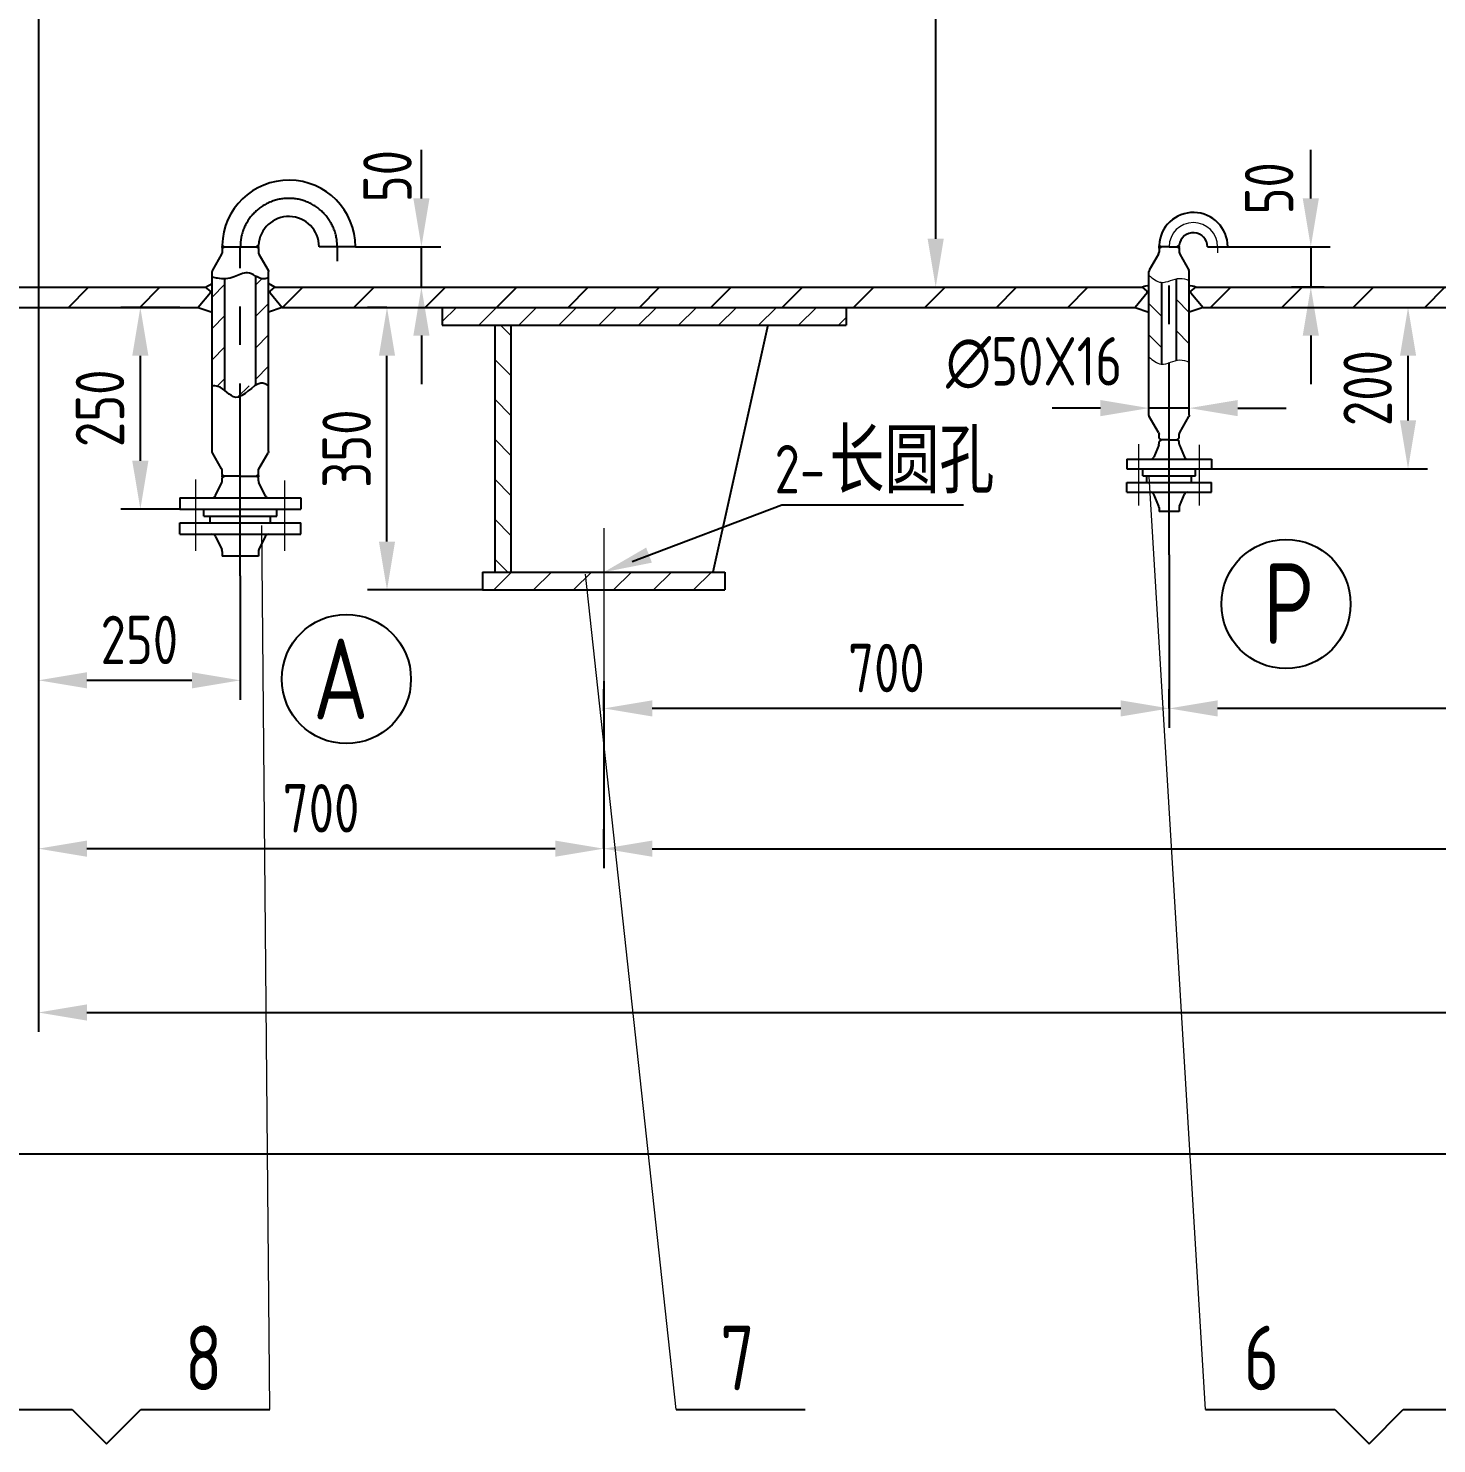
# Model space of a CAD drawing. Extents: x 10474 to 45536, y -10608 to 12499.
# Drawn here: x 25365 to 27109, y 5357 to 7110 of the extents above; entities that cross this region are included whole.
import ezdxf

# ---------------------------------------------------------------- set-up
doc = ezdxf.new("R2010")
doc.units = 0
doc.header["$LTSCALE"] = 15
doc.header["$MEASUREMENT"] = 0
doc.linetypes.add('CENTER', pattern=[50.8, 31.75, -6.35, 6.35, -6.35])
doc.layers.get('0').update_dxf_attribs({"linetype": 'CONTINUOUS'})
doc.layers.get('DEFPOINTS').update_dxf_attribs({"color": 3, "linetype": 'CONTINUOUS'})
for name, color, linetype in [('1', 3, 'CONTINUOUS'), ('DEVICE', 3, 'CONTINUOUS'), ('LAYERAXIS', 7, 'CENTER')]:
    doc.layers.add(name, color=color, linetype=linetype)
doc.layers.add('5', color=7, linetype='CONTINUOUS', lineweight=9)
doc.styles.add('HZ', font='isocp.shx', dxfattribs={"width": 0.85, "bigfont": 'hztxt.shx'})
doc.dimstyles.new('QD', dxfattribs={"dimtxt": 60, "dimasz": 60, "dimexe": 24, "dimexo": 0.1, "dimgap": 20, "dimtad": 1, "dimdec": 0, "dimzin": 0, "dimdsep": 46, "dimtxsty": 'HZ', "dimcen": 0, "dimadec": 0, "dimazin": 0, "dimtfac": 0.142857, "dimtdec": 4, "dimtix": 1, "dimtmove": 2, "dimatfit": 3, "dimfxl": 0, "dimtolj": 1, "dimtzin": 0, "dimarcsym": 0})
pattern_1 = [(45, (-21566.24, -9.93), (-24.748737, 24.748737), [])]

# ---------------------------------------------------------------- blocks, each defined once
blk = doc.blocks.new('*D4')
at = {"color": 0, "linetype": 'ByBlock'}
for p, q in [((46843.8, 6674.7), (46771.1, 6674.7)), ((46795.1, 6484.7), (46795.1, 6614.7)), ((46843.8, 6424.7), (46771.1, 6424.7))]:
    blk.add_line(p, q, dxfattribs=at)
for points in [[(46785.1, 6614.7), (46805.1, 6614.7), (46795.1, 6674.7)], [(46785.1, 6484.7), (46805.1, 6484.7), (46795.1, 6424.7)]]:
    blk.add_solid(points, dxfattribs=at)
at = {"layer": 'DEFPOINTS', "color": 0, "linetype": 'ByBlock'}
for p in [(46795.1, 6674.7), (46843.9, 6674.7), (46843.9, 6424.7)]:
    blk.add_point(p, dxfattribs=at)
at = {"color": 0, "linetype": 'ByBlock', "insert": (46745.1, 6549.7), "char_height": 60, "attachment_point": 5, "rotation": 90, "style": 'HZ'}
blk.add_mtext('\\A1;250', dxfattribs=at)
blk = doc.blocks.new('*D8')
at = {"color": 0, "linetype": 'ByBlock'}
for p, q in [((46993.1, 6806.7), (46993.1, 6866.7)), ((46911.5, 6746.7), (47017.1, 6746.7)), ((46993.1, 6696.7), (46993.1, 6746.7)), ((46993.1, 6696.7), (46993.1, 6746.7)), ((46913, 6696.7), (47017.1, 6696.7)), ((46993.1, 6636.7), (46993.1, 6576.7))]:
    blk.add_line(p, q, dxfattribs=at)
for points in [[(46983.1, 6806.7), (47003.1, 6806.7), (46993.1, 6746.7)], [(46983.1, 6636.7), (47003.1, 6636.7), (46993.1, 6696.7)]]:
    blk.add_solid(points, dxfattribs=at)
at = {"layer": 'DEFPOINTS', "color": 0, "linetype": 'ByBlock'}
for p in [(46911.4, 6746.7), (46993.1, 6746.7), (46912.9, 6696.7)]:
    blk.add_point(p, dxfattribs=at)
at = {"color": 0, "linetype": 'ByBlock', "insert": (46951.1, 6834.2), "char_height": 60, "attachment_point": 5, "rotation": 90, "style": 'HZ'}
blk.add_mtext('\\A1;50', dxfattribs=at)
blk = doc.blocks.new('*D12')
at = {"color": 0, "linetype": 'ByBlock'}
for p, q in [((46518.9, 6673.6), (46518.9, 6185.8)), ((46768.9, 6339.4), (46768.9, 6185.8)), ((46578.9, 6209.8), (46708.9, 6209.8))]:
    blk.add_line(p, q, dxfattribs=at)
for points in [[(46578.9, 6219.8), (46578.9, 6199.8), (46518.9, 6209.8)], [(46708.9, 6219.8), (46708.9, 6199.8), (46768.9, 6209.8)]]:
    blk.add_solid(points, dxfattribs=at)
at = {"layer": 'DEFPOINTS', "color": 0, "linetype": 'ByBlock'}
for p in [(46518.9, 6673.7), (46768.9, 6339.5), (46768.9, 6209.8)]:
    blk.add_point(p, dxfattribs=at)
at = {"color": 0, "linetype": 'ByBlock', "insert": (46643.9, 6259.8), "char_height": 60, "attachment_point": 5, "style": 'HZ'}
blk.add_mtext('\\A1;250', dxfattribs=at)
blk = doc.blocks.new('*D15')
at = {"color": 0, "linetype": 'ByBlock'}
for p, q in [((47218.9, 6209.7), (47218.9, 5977.3)), ((50318.9, 6209.7), (50318.9, 5977.3)), ((47278.9, 6001.3), (50258.9, 6001.3))]:
    blk.add_line(p, q, dxfattribs=at)
for points in [[(47278.9, 6011.3), (47278.9, 5991.3), (47218.9, 6001.3)], [(50258.9, 6011.3), (50258.9, 5991.3), (50318.9, 6001.3)]]:
    blk.add_solid(points, dxfattribs=at)
at = {"layer": 'DEFPOINTS', "color": 0, "linetype": 'ByBlock'}
for p in [(47218.9, 6209.8), (50318.9, 6209.8), (50318.9, 6001.3)]:
    blk.add_point(p, dxfattribs=at)
at = {"color": 0, "linetype": 'ByBlock', "insert": (48768.9, 6051.3), "char_height": 60, "attachment_point": 5, "style": 'HZ'}
blk.add_mtext('\\A1;3100', dxfattribs=at)
blk = doc.blocks.new('*D16')
at = {"color": 0, "linetype": 'ByBlock'}
for p, q in [((46518.9, 6209.7), (46518.9, 5977.3)), ((47218.9, 6001.4), (47218.9, 6025.3)), ((47158.9, 6001.3), (46578.9, 6001.3))]:
    blk.add_line(p, q, dxfattribs=at)
for points in [[(46578.9, 6011.3), (46578.9, 5991.3), (46518.9, 6001.3)], [(47158.9, 6011.3), (47158.9, 5991.3), (47218.9, 6001.3)]]:
    blk.add_solid(points, dxfattribs=at)
at = {"layer": 'DEFPOINTS', "color": 0, "linetype": 'ByBlock'}
for p in [(46518.9, 6209.8), (46518.9, 6001.3), (47218.9, 6001.3)]:
    blk.add_point(p, dxfattribs=at)
at = {"color": 0, "linetype": 'ByBlock', "insert": (46868.9, 6051.3), "char_height": 60, "attachment_point": 5, "style": 'HZ'}
blk.add_mtext('\\A1;700', dxfattribs=at)
blk = doc.blocks.new('*D17')
at = {"color": 0, "linetype": 'ByBlock'}
for p, q in [((51018.9, 6212.7), (51018.9, 5777.4)), ((46518.9, 6004.2), (46518.9, 5777.4)), ((46578.9, 5801.4), (50958.9, 5801.4))]:
    blk.add_line(p, q, dxfattribs=at)
for points in [[(46578.9, 5811.4), (46578.9, 5791.4), (46518.9, 5801.4)], [(50958.9, 5811.4), (50958.9, 5791.4), (51018.9, 5801.4)]]:
    blk.add_solid(points, dxfattribs=at)
at = {"layer": 'DEFPOINTS', "color": 0, "linetype": 'ByBlock'}
for p in [(51018.9, 6212.8), (46518.9, 6004.3), (51018.9, 5801.4)]:
    blk.add_point(p, dxfattribs=at)
at = {"color": 0, "linetype": 'ByBlock', "insert": (48768.9, 5851.4), "char_height": 60, "attachment_point": 5, "style": 'HZ'}
blk.add_mtext('\\A1;4500', dxfattribs=at)
blk = doc.blocks.new('*D18')
at = {"color": 0, "linetype": 'ByBlock'}
for p, q in [((45753.9, 8096.7), (45753.9, 5598.9)), ((51783.9, 8096.7), (51783.9, 5598.9)), ((51723.9, 5622.9), (45813.9, 5622.9))]:
    blk.add_line(p, q, dxfattribs=at)
for points in [[(45813.9, 5632.9), (45813.9, 5612.9), (45753.9, 5622.9)], [(51723.9, 5632.9), (51723.9, 5612.9), (51783.9, 5622.9)]]:
    blk.add_solid(points, dxfattribs=at)
at = {"layer": 'DEFPOINTS', "color": 0, "linetype": 'ByBlock'}
for p in [(45753.9, 8096.8), (51783.9, 8096.8), (45753.9, 5622.9)]:
    blk.add_point(p, dxfattribs=at)
at = {"color": 0, "linetype": 'ByBlock', "insert": (48768.9, 5672.9), "char_height": 60, "attachment_point": 5, "style": 'HZ'}
blk.add_mtext('\\A1;～6030', dxfattribs=at)
blk = doc.blocks.new('*D24')
at = {"color": 0, "linetype": 'ByBlock'}
for p, q in [((46950.4, 6671.7), (46926.5, 6671.7)), ((46950.5, 6381.7), (46950.5, 6611.7)), ((47068.8, 6321.7), (46926.5, 6321.7))]:
    blk.add_line(p, q, dxfattribs=at)
for points in [[(46940.5, 6611.7), (46960.5, 6611.7), (46950.5, 6671.7)], [(46940.5, 6381.7), (46960.5, 6381.7), (46950.5, 6321.7)]]:
    blk.add_solid(points, dxfattribs=at)
at = {"layer": 'DEFPOINTS', "color": 0, "linetype": 'ByBlock'}
for p in [(46950.5, 6671.7), (46950.5, 6671.7), (47068.9, 6321.7)]:
    blk.add_point(p, dxfattribs=at)
at = {"color": 0, "linetype": 'ByBlock', "insert": (46900.5, 6496.7), "char_height": 60, "attachment_point": 5, "rotation": 90, "style": 'HZ'}
blk.add_mtext('\\A1;350', dxfattribs=at)
blk = doc.blocks.new('*D48')
at = {"color": 0, "linetype": 'ByBlock'}
for p, q in [((49680.1, 9496.7), (49704.1, 9496.7)), ((49680.1, 6756.7), (49680.1, 9436.7)), ((49602.2, 6696.7), (49704.1, 6696.7))]:
    blk.add_line(p, q, dxfattribs=at)
for points in [[(49670.1, 9436.7), (49690.1, 9436.7), (49680.1, 9496.7)], [(49670.1, 6756.7), (49690.1, 6756.7), (49680.1, 6696.7)]]:
    blk.add_solid(points, dxfattribs=at)
at = {"layer": 'DEFPOINTS', "color": 0, "linetype": 'ByBlock'}
for p in [(49680, 9496.7), (49680.1, 9496.7), (49602.1, 6696.7)]:
    blk.add_point(p, dxfattribs=at)
at = {"color": 0, "linetype": 'ByBlock', "insert": (49630.1, 8096.7), "char_height": 60, "attachment_point": 5, "rotation": 90, "style": 'HZ'}
blk.add_mtext('\\A1;∅2800', dxfattribs=at)
blk = doc.blocks.new('*D49')
at = {"color": 0, "linetype": 'ByBlock'}
for p, q in [((26752.7, 6637.1), (26752.7, 6664)), ((26802.7, 6637.1), (26802.7, 6664)), ((26692.7, 6640), (26632.7, 6640)), ((26802.7, 6640), (26752.7, 6640)), ((26802.7, 6640), (26752.7, 6640)), ((26862.7, 6640), (26922.7, 6640))]:
    blk.add_line(p, q, dxfattribs=at)
for points in [[(26692.7, 6650), (26692.7, 6630), (26752.7, 6640)], [(26862.7, 6650), (26862.7, 6630), (26802.7, 6640)]]:
    blk.add_solid(points, dxfattribs=at)
at = {"layer": 'DEFPOINTS', "color": 0, "linetype": 'ByBlock'}
for p in [(26752.7, 6640), (26752.7, 6637), (26802.7, 6637)]:
    blk.add_point(p, dxfattribs=at)
at = {"color": 0, "linetype": 'ByBlock', "insert": (26610.5, 6696), "char_height": 60, "attachment_point": 5, "style": 'HZ'}
blk.add_mtext('\\A1;∅50X16', dxfattribs=at)
blk = doc.blocks.new('*D58')
at = {"color": 0, "linetype": 'ByBlock'}
for p, q in [((26777.7, 6458.3), (26777.7, 6244.1)), ((26077.7, 6265.3), (26077.7, 6292.1)), ((26717.7, 6268.1), (26137.7, 6268.1))]:
    blk.add_line(p, q, dxfattribs=at)
for points in [[(26137.7, 6278.1), (26137.7, 6258.1), (26077.7, 6268.1)], [(26717.7, 6278.1), (26717.7, 6258.1), (26777.7, 6268.1)]]:
    blk.add_solid(points, dxfattribs=at)
at = {"layer": 'DEFPOINTS', "color": 0, "linetype": 'ByBlock'}
for p in [(26777.7, 6458.4), (26077.7, 6268.1), (26077.7, 6265.2)]:
    blk.add_point(p, dxfattribs=at)
at = {"color": 0, "linetype": 'ByBlock', "insert": (26427.7, 6318.1), "char_height": 60, "attachment_point": 5, "style": 'HZ'}
blk.add_mtext('\\A1;700', dxfattribs=at)
blk = doc.blocks.new('*D59')
at = {"color": 0, "linetype": 'ByBlock'}
for p, q in [((48453.1, 5786.8), (48453.1, 5598.5)), ((47603.1, 5622.6), (47603.1, 5646.5)), ((48393.1, 5622.5), (47663.1, 5622.5))]:
    blk.add_line(p, q, dxfattribs=at)
for points in [[(47663.1, 5632.5), (47663.1, 5612.5), (47603.1, 5622.5)], [(48393.1, 5632.5), (48393.1, 5612.5), (48453.1, 5622.5)]]:
    blk.add_solid(points, dxfattribs=at)
at = {"layer": 'DEFPOINTS', "color": 0, "linetype": 'ByBlock'}
for p in [(48453.1, 5786.9), (47603.1, 5622.5), (47603.1, 5622.5)]:
    blk.add_point(p, dxfattribs=at)
at = {"color": 0, "linetype": 'ByBlock', "insert": (48028.1, 5672.5), "char_height": 60, "attachment_point": 5, "style": 'HZ'}
blk.add_mtext('\\A1;850', dxfattribs=at)
blk = doc.blocks.new('*D68')
at = {"color": 0, "linetype": 'ByBlock'}
for p, q in [((27038, 6764.8), (27097.5, 6764.8)), ((27073.5, 6624.8), (27073.5, 6704.8)), ((26830.3, 6564.8), (27097.5, 6564.8))]:
    blk.add_line(p, q, dxfattribs=at)
for points in [[(27063.5, 6704.8), (27083.5, 6704.8), (27073.5, 6764.8)], [(27063.5, 6624.8), (27083.5, 6624.8), (27073.5, 6564.8)]]:
    blk.add_solid(points, dxfattribs=at)
at = {"layer": 'DEFPOINTS', "color": 0, "linetype": 'ByBlock'}
for p in [(27037.9, 6764.8), (27073.5, 6764.8), (26830.2, 6564.8)]:
    blk.add_point(p, dxfattribs=at)
at = {"color": 0, "linetype": 'ByBlock', "insert": (27023.5, 6664.8), "char_height": 60, "attachment_point": 5, "rotation": 90, "style": 'HZ'}
blk.add_mtext('\\A1;200', dxfattribs=at)
blk = doc.blocks.new('*D97')
at = {"color": 0, "linetype": 'ByBlock'}
for p, q in [((26953.1, 6899.8), (26953.1, 6959.8)), ((26850.3, 6839.8), (26977.1, 6839.8)), ((26953.1, 6839.8), (26953.1, 6789.8)), ((26953.1, 6839.8), (26953.1, 6789.8)), ((26969.7, 6789.8), (26929.1, 6789.8)), ((26953.1, 6729.8), (26953.1, 6669.8))]:
    blk.add_line(p, q, dxfattribs=at)
for points in [[(26943.1, 6899.8), (26963.1, 6899.8), (26953.1, 6839.8)], [(26943.1, 6729.8), (26963.1, 6729.8), (26953.1, 6789.8)]]:
    blk.add_solid(points, dxfattribs=at)
at = {"layer": 'DEFPOINTS', "color": 0, "linetype": 'ByBlock'}
for p in [(26850.2, 6839.8), (26953.1, 6789.8), (26969.8, 6789.8)]:
    blk.add_point(p, dxfattribs=at)
at = {"color": 0, "linetype": 'ByBlock', "insert": (26901.5, 6912.2), "char_height": 60, "attachment_point": 5, "rotation": 90, "style": 'HZ'}
blk.add_mtext('\\A1;50', dxfattribs=at)

msp = doc.modelspace()

# ---------------------------------------------------------------- hatches: boundary and pattern name
h = msp.add_hatch()
h.set_pattern_fill('LINE', color=256, scale=500, angle=315, style=0)
h.paths.add_polyline_path([(25337.7, 6789.8), (25337.7, 6764.8), (25377.7, 6764.8), (25377.7, 6789.8)])
edge = h.paths.add_edge_path()
edge.add_ellipse((25337.7, 8189.8), major_axis=(0, 1400), ratio=0.5, start_angle=90, end_angle=180, ccw=False)
edge.add_line((24637.7, 8189.8), (24612.7, 8189.8))
edge.add_ellipse((25337.7, 8189.8), major_axis=(0, 1425), ratio=0.508772, start_angle=90, end_angle=180)
edge.add_line((25337.7, 6764.8), (25337.7, 6789.8))
edge = h.paths.add_edge_path()
edge.add_ellipse((25337.7, 8189.8), major_axis=(0, 1400), ratio=0.5, start_angle=0, end_angle=90, ccw=False)
edge.add_line((25337.7, 9589.8), (25337.7, 9614.8))
edge.add_ellipse((25337.7, 8189.8), major_axis=(0, 1425), ratio=0.508772, start_angle=0, end_angle=90)
edge.add_line((24612.7, 8189.8), (24637.7, 8189.8))
h.paths.add_polyline_path([(25377.7, 9589.8), (25377.7, 9614.8), (25337.7, 9614.8), (25337.7, 9589.8)])
h = msp.add_hatch()
h.set_pattern_fill('LINE', color=256, scale=500, angle=45, style=0)
h.paths.add_polyline_path([(29877.7, 9589.8), (29877.7, 9614.8), (29679.7, 9614.8), (29664.7, 9596.8), (29664.7, 9594.8), (29670.6, 9589.8)])
h.paths.add_polyline_path([(29584.7, 9589.8), (29590.7, 9594.8), (29590.7, 9596.8), (29575.7, 9614.8), (29279.7, 9614.8), (29264.7, 9596.8), (29264.7, 9594.8), (29270.6, 9589.8)])
h.paths.add_polyline_path([(28879.7, 9614.8), (28864.7, 9596.8), (28864.7, 9594.8), (28870.6, 9589.8), (29184.7, 9589.8), (29190.7, 9594.8), (29190.7, 9596.8), (29175.7, 9614.8)])
h.paths.add_polyline_path([(28784.7, 9589.8), (28790.7, 9594.8), (28790.7, 9596.8), (28775.7, 9614.8), (28199.7, 9614.8), (28184.7, 9596.8), (28184.7, 9594.8), (28190.6, 9589.8)])
h.paths.add_polyline_path([(28104.7, 9589.8), (28110.7, 9594.8), (28110.7, 9596.8), (28095.7, 9614.8), (27619.7, 9614.8), (27604.7, 9596.8), (27604.7, 9594.8), (27610.6, 9589.8)])
h.paths.add_polyline_path([(27544.7, 9589.8), (27550.7, 9594.8), (27550.7, 9596.8), (27535.7, 9614.8), (27201.2, 9614.8), (27186.2, 9596.8), (27186.2, 9594.8), (27192.1, 9589.8)])
h.paths.add_polyline_path([(26663.2, 9589.8), (26669.2, 9594.8), (26669.2, 9596.8), (26654.2, 9614.8), (25679.7, 9614.8), (25664.7, 9596.8), (25664.7, 9594.8), (25670.6, 9589.8)])
h.paths.add_polyline_path([(25584.7, 9589.8), (25590.7, 9594.8), (25590.7, 9596.8), (25575.7, 9614.8), (25377.7, 9614.8), (25377.7, 9589.8)])
h.paths.add_polyline_path([(25377.7, 6789.8), (25377.7, 6764.8), (25575.7, 6764.8), (25590.7, 6782.8), (25590.7, 6784.8), (25584.7, 6789.8)])
h.paths.add_polyline_path([(25670.6, 6789.8), (25664.7, 6784.8), (25664.7, 6782.8), (25679.7, 6764.8), (26735.7, 6764.8), (26750.7, 6782.8), (26750.7, 6784.8), (26744.7, 6789.8)])
h.paths.add_polyline_path([(26810.6, 6789.8), (26804.7, 6784.8), (26804.7, 6782.8), (26819.7, 6764.8), (27575.7, 6764.8), (27590.7, 6782.8), (27590.7, 6784.8), (27584.7, 6789.8)])
h.paths.add_polyline_path([(27670.6, 6789.8), (27664.7, 6784.8), (27664.7, 6782.8), (27679.7, 6764.8), (28425.7, 6764.8), (28440.7, 6782.8), (28440.7, 6784.8), (28434.7, 6789.8)])
h.paths.add_polyline_path([(28520.6, 6789.8), (28514.7, 6784.8), (28514.7, 6782.8), (28529.7, 6764.8), (29575.7, 6764.8), (29590.7, 6782.8), (29590.7, 6784.8), (29584.7, 6789.8)])
h.paths.add_polyline_path([(29670.6, 6789.8), (29664.7, 6784.8), (29664.7, 6782.8), (29679.7, 6764.8), (29877.7, 6764.8), (29877.7, 6789.8)])
at = {"layer": '5'}
h = msp.add_hatch(dxfattribs=at)
h.set_pattern_fill('ANSI37', color=256, scale=10, style=0)
h.set_pattern_definition([(45, (-20890.5488, -345.7417), (-0.883883476, 0.883883476), []), (135, (-20890.5488, -345.7417), (-0.883883476, -0.883883476), [])])
h.paths.add_polyline_path([(25650.1, 6841.7), (25647.7, 6839.8), (25650.2, 6837.8, 0.399253)])
h.paths.add_polyline_path([(25605.2, 6837.8), (25607.7, 6839.8), (25605.2, 6841.7, 0.399253)])
h = msp.add_hatch(dxfattribs=at)
h.set_pattern_fill('ANSI37', color=256, scale=8, style=0)
h.set_pattern_definition([(45, (-21141.2393, 93.0717), (-0.707106781, 0.707106781), []), (135, (-21141.2393, 93.0717), (-0.707106781, -0.707106781), [])])
h.paths.add_polyline_path([(26787.7, 6839.8), (26790.2, 6837.8, 0.399253), (26790.1, 6841.7)])
h.paths.add_polyline_path([(26765.2, 6841.7, 0.399253), (26765.2, 6837.8), (26767.7, 6839.8)])
h = msp.add_hatch(dxfattribs=at)
h.set_pattern_fill('LINE', color=256, scale=220, angle=45, style=0)
h.set_pattern_definition([(45, (-21291.24, -9.928), (-19.445436, 19.445436), [])])
edge = h.paths.add_edge_path()
edge.add_spline(control_points=[(25592.7, 6667.2), (25595.1, 6667.6), (25605.8, 6667.7), (25624.2, 6639.7), (25646.3, 6675), (25659.5, 6669.9), (25662.7, 6667.7)], knot_values=[13.921295, 13.921295, 13.921295, 13.921295, 21.430061, 47.593258, 83.13171, 94.323007, 94.323007, 94.323007, 94.323007], degree=3, periodic=0)
edge.add_line((25662.7, 6667.7), (25662.7, 6801.5))
edge.add_spline(control_points=[(25662.7, 6801.5), (25660.7, 6800.6), (25655.4, 6798.9), (25650.1, 6801.7), (25646.7, 6803.5)], knot_values=[6.650172, 6.650172, 6.650172, 6.650172, 12.971385, 23.875194, 23.875194, 23.875194, 23.875194], degree=3, periodic=0)
edge.add_line((25646.7, 6803.5), (25646.7, 6667.9))
edge = h.paths.add_edge_path(flags=16)
edge.add_spline(control_points=[(25592.7, 6667.2), (25595.1, 6667.6), (25600.7, 6667.7), (25605.8, 6664), (25608.7, 6661.7)], knot_values=[76.761793, 76.761793, 76.761793, 76.761793, 84.270559, 94.323007, 94.323007, 94.323007, 94.323007], degree=3, periodic=0)
edge.add_line((25608.7, 6661.7), (25608.7, 6800.1))
edge.add_spline(control_points=[(25608.7, 6800.1), (25605.5, 6799.9), (25600.7, 6800.3), (25596.1, 6801.7), (25592.7, 6802.2)], knot_values=[63.308081, 63.308081, 63.308081, 63.308081, 72.707679, 77.791949, 77.791949, 77.791949, 77.791949], degree=3, periodic=0)
edge.add_line((25592.7, 6802.2), (25592.7, 6667.2))
h = msp.add_hatch(dxfattribs=at)
h.set_pattern_fill('LINE', color=256, scale=220, angle=45, style=0)
h.set_pattern_definition([(315, (-25791.24, 16183.457), (-19.445436, -19.445436), [])])
edge = h.paths.add_edge_path()
edge.add_spline(control_points=[(26786.7, 6699), (26788.2, 6699.3), (26793.6, 6700.1), (26798.8, 6698.4), (26802.7, 6697.1)], knot_values=[36.760951, 36.760951, 36.760951, 36.760951, 41.259662, 53.042955, 53.042955, 53.042955, 53.042955], degree=3, periodic=0)
edge.add_line((26802.7, 6697.1), (26802.7, 6786.8))
edge.add_arc((26799.7, 6786.8), 3, 0, 90)
edge.add_line((26799.7, 6789.8), (26789.7, 6789.8))
edge.add_arc((26789.7, 6786.8), 3, 90, 180)
edge.add_line((26786.7, 6786.8), (26786.7, 6699))
edge = h.paths.add_edge_path()
edge.add_spline(control_points=[(26752.7, 6703.2), (26757.6, 6699.2), (26762.7, 6695), (26768.4, 6694.6), (26768.7, 6694.6)], knot_values=[0, 0, 0, 0, 17.39666, 18.344435, 18.344435, 18.344435, 18.344435], degree=3, periodic=0)
edge.add_line((26768.7, 6694.6), (26768.7, 6786.8))
edge.add_arc((26765.7, 6786.8), 3, 0, 90)
edge.add_line((26765.7, 6789.8), (26755.7, 6789.8))
edge.add_arc((26755.7, 6786.8), 3, 90, 180)
edge.add_line((26752.7, 6786.8), (26752.7, 6703.2))
h = msp.add_hatch(dxfattribs=at)
h.set_pattern_fill('LINE', color=256, scale=280, angle=45, style=0)
h.set_pattern_definition(pattern_1)
h.paths.add_polyline_path([(26377.7, 6742.8), (26377.7, 6764.8), (25877.7, 6764.8), (25877.7, 6742.8)])
h = msp.add_hatch(dxfattribs=at)
h.set_pattern_fill('LINE', color=256, scale=280, angle=315, style=0)
h.set_pattern_definition([(315, (-21596.24, -9.93), (24.748737, 24.748737), [])])
h.paths.add_polyline_path([(25962.7, 6742.8), (25942.7, 6742.8), (25942.7, 6436.8), (25962.7, 6436.8)])
h = msp.add_hatch(dxfattribs=at)
h.set_pattern_fill('ANSI37', color=256, scale=6, style=0)
h.set_pattern_definition([(315, (-20890.54875, 16522.27046), (-0.530330086, -0.530330086), []), (225, (-20890.54875, 16522.27046), (-0.530330086, 0.530330086), [])])
h.paths.add_polyline_path([(25647.7, 6555.8), (25650.2, 6553.8, 0.365825), (25650.2, 6557.7)])
h.paths.add_polyline_path([(25607.7, 6555.8), (25605.2, 6557.7, 0.365825), (25605.2, 6553.8)])
h = msp.add_hatch(dxfattribs=at)
h.set_pattern_fill('LINE', color=256, scale=280, angle=45, style=0)
h.set_pattern_definition(pattern_1)
h.paths.add_polyline_path([(26227.7, 6414.8), (26227.7, 6436.8), (26077.7, 6436.8), (26077.7, 6414.8)])
h.paths.add_polyline_path([(26077.7, 6414.8), (26077.7, 6436.8), (25927.7, 6436.8), (25927.7, 6414.8)])

# ---------------------------------------------------------------- linework, layer by layer
for p, q in [((26112.7, 6450), (26298.2, 6520.2)), ((26298.2, 6520.2), (26523.2, 6520.2)), ((25259.5, 5399.9), (25419.5, 5399.9)), ((25419.5, 5399.9), (25461.9, 5357.5)), ((25461.9, 5357.5), (25504.4, 5399.9)), ((25504.4, 5399.9), (25664.4, 5399.9)), ((26167.2, 5399.9), (26327.2, 5399.9)), ((26822.8, 5399.9), (26982.8, 5399.9)), ((26982.8, 5399.9), (27025.2, 5357.5)), ((27025.2, 5357.5), (27067.6, 5399.9)), ((27067.6, 5399.9), (27227.6, 5399.9))]:
    msp.add_line(p, q)
for centre in [(26922.4, 6397.4), (25759, 6304.5)]:
    msp.add_circle(centre, 80)
for points, knots in [([(25662.7, 6801.5), (25660.7, 6800.6), (25652.1, 6797.9), (25637.9, 6812.5), (25619.2, 6800.4), (25604.3, 6799.2), (25596.1, 6801.7), (25592.7, 6802.2)], [6.650172, 6.650172, 6.650172, 6.650172, 12.971385, 34.800738, 51.770249, 72.707679, 77.791949, 77.791949, 77.791949, 77.791949]), ([(25662.7, 6667.7), (25659.5, 6669.9), (25646.3, 6675), (25624.2, 6639.7), (25605.8, 6667.7), (25595.1, 6667.6), (25592.7, 6667.2)], [13.921295, 13.921295, 13.921295, 13.921295, 25.112592, 60.651043, 86.814241, 94.323007, 94.323007, 94.323007, 94.323007])]:
    msp.add_open_spline(points, degree=3, knots=knots)
msp.add_solid([(26137.3, 6448.6), (26130.2, 6467.3), (26077.7, 6436.8)])
at = {"layer": '1'}
for p, q in [((25770.2, 6839.8), (25725.2, 6839.8)), ((26825.2, 6839.8), (26850.2, 6839.8)), ((25584.7, 6789.8), (25592.7, 6794.3)), ((25590.7, 6784.8), (25584.7, 6789.8)), ((25670.6, 6789.8), (25662.7, 6794.3)), ((25664.7, 6784.8), (25670.6, 6789.8)), ((26750.7, 6784.8), (26744.7, 6789.8)), ((26804.7, 6784.8), (26810.6, 6789.8)), ((25590.7, 6782.8), (25575.7, 6764.8)), ((25664.7, 6782.8), (25679.7, 6764.8)), ((26750.7, 6782.8), (26735.7, 6764.8)), ((26804.7, 6782.8), (26819.7, 6764.8)), ((25575.7, 6764.8), (25592.7, 6758.8)), ((25679.7, 6764.8), (25662.7, 6758.8)), ((26735.7, 6764.8), (26752.7, 6758.8)), ((26819.7, 6764.8), (26802.7, 6758.8)), ((26764.9, 6594), (26758.7, 6579.2)), ((26765.2, 6595.6), (26765.2, 6598.8)), ((26790.2, 6595.6), (26790.2, 6598.8)), ((26790.5, 6594), (26796.6, 6579.2)), ((26725.2, 6576.8), (26830.2, 6576.8)), ((26725.2, 6576.8), (26725.2, 6564.8)), ((26830.2, 6576.8), (26830.2, 6564.8)), ((26725.2, 6564.8), (26830.2, 6564.8)), ((26745.2, 6556.3), (26745.2, 6564.8)), ((26745.2, 6556.3), (26810.2, 6556.3)), ((26750.2, 6547.8), (26750.2, 6556.3)), ((26805.2, 6547.8), (26805.2, 6556.3)), ((26810.2, 6556.3), (26810.2, 6564.8)), ((25597, 6531.6), (25604.7, 6547.7)), ((25605.2, 6549.9), (25605.2, 6553.8)), ((25650.2, 6549.9), (25650.2, 6553.8)), ((25658.3, 6531.6), (25650.7, 6547.7)), ((26725.2, 6547.8), (26830.2, 6547.8)), ((26725.2, 6535.8), (26725.2, 6547.8)), ((26830.2, 6535.8), (26830.2, 6547.8)), ((25552.7, 6528.8), (25702.7, 6528.8)), ((25552.7, 6528.8), (25552.7, 6514.8)), ((25702.7, 6528.8), (25702.7, 6514.8)), ((26725.2, 6535.8), (26830.2, 6535.8)), ((26764.9, 6518.5), (26758.7, 6533.3)), ((26790.5, 6518.5), (26796.6, 6533.3)), ((25552.7, 6514.8), (25702.7, 6514.8)), ((25582.7, 6506.3), (25582.7, 6514.8)), ((25582.7, 6506.3), (25672.7, 6506.3)), ((25590.2, 6497.8), (25590.2, 6506.3)), ((25665.2, 6497.8), (25665.2, 6506.3)), ((25672.7, 6506.3), (25672.7, 6514.8)), ((26765.2, 6517), (26765.2, 6511.8)), ((26790.2, 6511.8), (26765.2, 6511.8)), ((26790.2, 6517), (26790.2, 6511.8)), ((25552.7, 6497.8), (25702.7, 6497.8)), ((25552.7, 6483.8), (25552.7, 6497.8)), ((25702.7, 6483.8), (25702.7, 6497.8)), ((25552.7, 6483.8), (25702.7, 6483.8)), ((25597, 6480.9), (25604.7, 6464.8)), ((25658.3, 6480.9), (25650.7, 6464.8)), ((25605.2, 6462.6), (25605.2, 6456.8)), ((25650.2, 6456.8), (25605.2, 6456.8)), ((25650.2, 6462.6), (25650.2, 6456.8))]:
    msp.add_line(p, q, dxfattribs=at)
for points in [[(25607.7, 6839.8), (25605.2, 6841.7)], [(25607.7, 6839.8), (25605.2, 6837.8)], [(25605.2, 6837.8), (25605.2, 6833.1)], [(25607.7, 6839.8), (25647.7, 6839.8)], [(25647.7, 6839.8), (25650.2, 6841.7)], [(25647.7, 6839.8), (25650.2, 6837.8)], [(25650.2, 6837.8), (25650.2, 6833.1)], [(26767.7, 6839.8), (26765.2, 6841.7)], [(26767.7, 6839.8), (26765.2, 6837.8)], [(26765.2, 6837.8), (26765.2, 6833.1)], [(26777.7, 6839.8), (26767.7, 6839.8)], [(26777.7, 6839.8), (26787.7, 6839.8)], [(26787.7, 6839.8), (26790.3, 6841.8)], [(26787.7, 6839.8), (26790.2, 6837.8)], [(26790.2, 6837.8), (26790.2, 6833.1)], [(25604.5, 6830.6), (25593.1, 6810.8)], [(25650.8, 6830.6), (25662.3, 6810.8)], [(26764.5, 6830.6), (26753.1, 6810.8)], [(26790.8, 6830.6), (26802.3, 6810.8)], [(25592.7, 6586.2), (25592.7, 6809.3)], [(25646.7, 6668.2), (25646.7, 6803.5)], [(25662.7, 6586.2), (25662.7, 6809.3)], [(26752.7, 6631.2), (26752.7, 6809.3)], [(26802.7, 6631.2), (26802.7, 6809.3)], [(25590.7, 6782.8), (25590.7, 6784.8)], [(25608.7, 6661.7), (25608.7, 6800.1)], [(25664.7, 6782.8), (25664.7, 6784.8)], [(26750.7, 6782.8), (26750.7, 6784.8)], [(26768.7, 6694.6), (26768.7, 6795.7)], [(26786.7, 6699), (26786.7, 6800.1)], [(26804.7, 6782.8), (26804.7, 6784.8)], [(26764.5, 6609.9), (26753.1, 6629.7)], [(26790.8, 6609.9), (26802.3, 6629.7)], [(26765.2, 6602.7), (26765.2, 6607.4)], [(26767.7, 6600.8), (26765.2, 6602.7)], [(26767.7, 6600.8), (26765.2, 6598.8)], [(26777.7, 6600.8), (26767.7, 6600.8)], [(26777.7, 6600.8), (26787.7, 6600.8)], [(26787.7, 6600.8), (26790.2, 6602.7)], [(26787.7, 6600.8), (26790.2, 6598.8)], [(26790.2, 6602.7), (26790.2, 6607.4)], [(25604.5, 6564.9), (25593.1, 6584.7)], [(25650.8, 6564.9), (25662.3, 6584.7)], [(25605.2, 6557.7), (25605.2, 6562.4)], [(25607.7, 6555.8), (25605.2, 6557.7)], [(25647.7, 6555.8), (25650.2, 6557.7)], [(25650.2, 6557.7), (25650.2, 6562.4)], [(25607.7, 6555.8), (25605.2, 6553.8)], [(25627.7, 6555.8), (25607.7, 6555.8)], [(25627.7, 6555.8), (25647.7, 6555.8)], [(25647.7, 6555.8), (25650.2, 6553.8)]]:
    msp.add_lwpolyline(points, dxfattribs=at)
for points in [[(25605.2, 6833.1, -0.131652), (25604.5, 6830.6)], [(25650.2, 6833.1, 0.131652), (25650.8, 6830.6)], [(26764.5, 6830.6, 0.131652), (26765.2, 6833.1)], [(26790.2, 6833.1, 0.131652), (26790.8, 6830.6)], [(25593.1, 6810.8, 0.131652), (25592.7, 6809.3)], [(25662.3, 6810.8, -0.131652), (25662.7, 6809.3)], [(26753.1, 6810.8, 0.131652), (26752.7, 6809.3)], [(26802.7, 6809.3, 0.131652), (26802.3, 6810.8)], [(26753.1, 6629.7, -0.131652), (26752.7, 6631.2)], [(26802.7, 6631.2, -0.131652), (26802.3, 6629.7)], [(26764.5, 6609.9, -0.131652), (26765.2, 6607.4)], [(26790.2, 6607.4, -0.131652), (26790.8, 6609.9)], [(25593.1, 6584.7, -0.131652), (25592.7, 6586.2)], [(25662.7, 6586.2, -0.131652), (25662.3, 6584.7)], [(25605.2, 6562.4, 0.131652), (25604.5, 6564.9)], [(25650.2, 6562.4, -0.131652), (25650.8, 6564.9)]]:
    msp.add_lwpolyline(points, format="xyb", dxfattribs=at)
for centre, radius, start, end in [((25687.7, 6839.8), 82.5, 0, 178.6793), ((25687.7, 6839.8), 37.5, 0, 177.0077), ((26807.7, 6839.8), 42.5, 0, 177.4563), ((26807.7, 6839.8), 17.5, 0, 173.4148), ((26750.2, 6780.3), 11, 76.9238, 120), ((26805.1, 6780.3), 11, 60, 103.0762), ((26761.2, 6595.6), 4, 337.3801, 0), ((26794.2, 6595.6), 4, 180, 202.6199), ((26755, 6580.8), 4, 270, 337.3801), ((26800.3, 6580.8), 4, 202.6199, 270), ((25600.2, 6549.9), 5, 334.5923, 0), ((25655.2, 6549.9), 5, 180, 205.4077), ((25592.5, 6533.8), 5, 270, 334.5923), ((25662.8, 6533.8), 5, 205.4077, 270), ((26755, 6531.8), 4, 22.6199, 90), ((26800.3, 6531.8), 4, 90, 157.3801), ((26761.2, 6517), 4, 0, 22.6199), ((26794.2, 6517), 4, 157.3801, 180), ((25592.5, 6478.8), 5, 25.4077, 90), ((25662.8, 6478.8), 5, 90, 154.5923), ((25600.2, 6462.6), 5, 0, 25.4077), ((25655.2, 6462.6), 5, 154.5923, 180)]:
    msp.add_arc(centre, radius, start, end, dxfattribs=at)
at = {"layer": '5'}
for p, q in [((26837.7, 6839.8), (26837.7, 6832.2)), ((26740.2, 6519.2), (26740.2, 6595.4)), ((26815.2, 6519.2), (26815.2, 6594.5)), ((25572.7, 6463.2), (25572.7, 6551.4)), ((25682.7, 6463.2), (25682.7, 6550.5)), ((26822.8, 5399.9), (26753, 6555.2)), ((25664.4, 5399.9), (25654.3, 6494.6)), ((26077.7, 6491.4), (26077.7, 6303.5)), ((26167.2, 5399.9), (26055.1, 6434.2))]:
    msp.add_line(p, q, dxfattribs=at)
for centre, radius, start, end in [((26807.7, 6839.8), 30, 0, 180), ((25607.2, 6839.7), 2.77, 136.1422, 223.2003), ((25648.1, 6839.7), 2.77, 316.7997, 43.8578), ((26767.2, 6839.7), 2.77, 136.1422, 223.2003), ((26788.1, 6839.7), 2.77, 316.7997, 43.8578), ((25607.4, 6555.8), 2.97, 139.8125, 220.1875), ((25647.9, 6555.8), 2.97, 319.8125, 40.1875)]:
    msp.add_arc(centre, radius, start, end, dxfattribs=at)
for points in [[(26752.7, 6804.4), (26767.8, 6795.8), (26791.1, 6800.7), (26802.7, 6798.2)], [(26752.7, 6703.2), (26767.8, 6694.6), (26791.1, 6699.6), (26802.7, 6697.1)]]:
    msp.add_spline(points, degree=3, dxfattribs=at)
at = {"layer": 'DEVICE'}
for p, q in [((25377.7, 9614.8), (25377.7, 6766.8)), ((25337.7, 6789.8), (25584.7, 6789.8)), ((25670.6, 6789.8), (26744.7, 6789.8)), ((26810.6, 6789.8), (27584.7, 6789.8)), ((25337.7, 6764.8), (25575.7, 6764.8)), ((25679.7, 6764.8), (26735.7, 6764.8)), ((25877.7, 6764.8), (25877.7, 6742.8)), ((26377.7, 6764.8), (26377.7, 6742.8)), ((26819.7, 6764.8), (27575.7, 6764.8)), ((25877.7, 6742.8), (26377.7, 6742.8)), ((25942.7, 6742.8), (25942.7, 6436.8)), ((25962.7, 6742.8), (25962.7, 6436.8)), ((26280.7, 6742.8), (26212.7, 6436.8)), ((25927.7, 6436.8), (25927.7, 6414.8)), ((25927.7, 6436.8), (26227.7, 6436.8)), ((26227.7, 6436.8), (26227.7, 6414.8)), ((25927.7, 6414.8), (26227.7, 6414.8))]:
    msp.add_line(p, q, dxfattribs=at)
at = {"layer": 'LAYERAXIS', "ltscale": 0.5}
for p, q in [((25627.7, 6432.5), (25627.7, 6839.8)), ((26777.7, 6458.4), (26777.7, 6839.8))]:
    msp.add_line(p, q, dxfattribs=at)
at = {"layer": 'LAYERAXIS'}
msp.add_line((25747.7, 6839.8), (25747.7, 6821.9), dxfattribs=at)
msp.add_arc((25687.7, 6839.8), 60, 0, 180, dxfattribs=at)

# ---------------------------------------------------------------- texts
at = {"style": 'HZ', "width": 0.85}
for s, height, p in [('长圆孔', 80, (26357.2, 6534.4)), ('2-', 60, (26289.2, 6534.4)), ('P', 100, (26894.4, 6347.7)), ('A', 100, (25717.7, 6254.7)), ('8', 80, (25559.1, 5423.7)), ('7', 80, (26221.9, 5423.7)), ('6', 80, (26869.9, 5423.7))]:
    msp.add_text(s, height=height, dxfattribs=at).set_placement(p)

# ---------------------------------------------------------------- dimensions: what is measured, and where the dimension line sits
dim = msp.add_linear_dim(base=(25851.8, 6839.8), p1=(25771.7, 6789.8), p2=(25770.2, 6839.8), angle=90, text='50', dimstyle='QD')
dim.commit()
dim.dimension.update_dxf_attribs({"geometry": '*D8', "text_midpoint": (25809.8, 6927.3), "dimtype": 160, "insert": (-21141.2, 93.1)})
dim = msp.add_linear_dim(base=(25503.8, 6764.8), p1=(25552.7, 6514.8), p2=(25552.7, 6764.8), angle=90, text='250', dimstyle='QD')
dim.commit()
dim.dimension.update_dxf_attribs({"geometry": '*D4', "text_midpoint": (25603.8, 6642.8), "insert": (-21291.2, 90.1)})
at = {"layer": '5'}
for base, p1, p2, text, picture, middle, set_off in [((26488.8, 9589.8), (26410.8, 6789.8), (26488.7, 9589.8), '%%C2800', '*D48', (26438.8, 8189.8), (-23191.4, 93.1)), ((25809.2, 6764.8), (25927.7, 6414.8), (25809.2, 6764.8), '350', '*D24', (25759.2, 6589.8), (-21141.2, 93.1))]:
    dim = msp.add_linear_dim(base=base, p1=p1, p2=p2, angle=90, text=text, dimstyle='QD', dxfattribs=at)
    dim.commit()
    dim.dimension.update_dxf_attribs({"geometry": picture, "text_midpoint": middle, "insert": set_off})
dim = msp.add_linear_dim(base=(24612.7, 5716), p1=(30642.7, 8189.9), p2=(24612.7, 8189.9), text='～6030', dimstyle='QD', dxfattribs=at)
dim.commit()
dim.dimension.update_dxf_attribs({"geometry": '*D18', "text_midpoint": (27627.7, 5766), "insert": (-21141.2, 93.1)})
dim = msp.add_linear_dim(base=(26953.1, 6789.8), p1=(26850.2, 6839.8), p2=(26969.8, 6789.8), angle=90, dimstyle='QD', dxfattribs=at)
dim.commit()
dim.dimension.update_dxf_attribs({"geometry": '*D97', "text_midpoint": (26901.5, 6912.2), "dimtype": 160})
for base, p1, p2, picture, middle, set_off in [((25627.7, 6302.9), (25377.7, 6766.8), (25627.7, 6432.5), '*D12', (25502.7, 6352.9), (-21141.2, 93.1)), ((26777.7, 6268.1), (27627.7, 6432.5), (26777.7, 6268.1), '*D59', (27202.7, 6318.1), (-20825.4, 645.6)), ((25377.7, 6094.3), (26077.7, 6094.3), (25377.7, 6302.9), '*D16', (25727.7, 6144.3), (-21141.2, 93.1)), ((29877.7, 5891.4), (25377.7, 6094.3), (29877.7, 6302.9), '*D17', (27627.7, 5944.4), (-21141.2, 90.1)), ((29177.7, 6094.3), (26077.7, 6302.9), (29177.7, 6302.9), '*D15', (27627.7, 6144.3), (-21141.2, 93.1))]:
    dim = msp.add_linear_dim(base=base, p1=p1, p2=p2, dimstyle='QD', dxfattribs=at)
    dim.commit()
    dim.dimension.update_dxf_attribs({"geometry": picture, "text_midpoint": middle, "insert": set_off})
dim = msp.add_linear_dim(base=(27073.5, 6764.8), p1=(26830.2, 6564.8), p2=(27037.9, 6764.8), angle=270, dimstyle='QD', dxfattribs=at)
dim.commit()
dim.dimension.update_dxf_attribs({"geometry": '*D68', "text_midpoint": (27023.5, 6664.8)})
dim = msp.add_linear_dim(base=(26752.7, 6640), p1=(26802.7, 6637), p2=(26752.7, 6637), angle=180, text='%%C50X16', dimstyle='QD', dxfattribs=at)
dim.commit()
dim.dimension.update_dxf_attribs({"geometry": '*D49', "text_midpoint": (26610.5, 6696), "dimtype": 160})
dim = msp.add_linear_dim(base=(26077.7, 6268.1), p1=(26777.7, 6458.4), p2=(26077.7, 6265.2), dimstyle='QD', dxfattribs=at)
dim.commit()
dim.dimension.update_dxf_attribs({"geometry": '*D58', "text_midpoint": (26427.7, 6318.1)})

doc.saveas('drawing.dxf')
